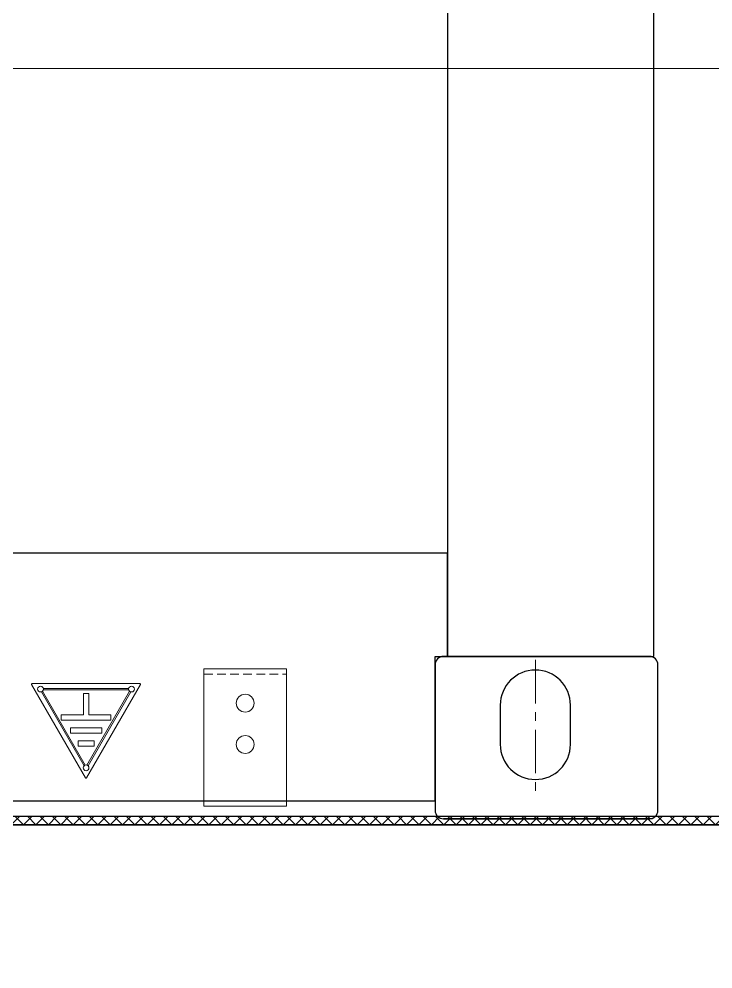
# Model space of a CAD drawing. Header units: millimetres. Extents: x 0 to 87554, y -20854 to 20404.
# Drawn here: x 50469 to 50973, y 15025 to 15716 of the extents above; entities that cross this region are included whole.
import ezdxf

# ---------------------------------------------------------------- set-up
doc = ezdxf.new("R2010")
doc.units = ezdxf.units.MM
doc.linetypes.add('CENTER', pattern=[50.8, 31.75, -6.35, 6.35, -6.35])
doc.linetypes.add('HIDDEN', pattern=[9.525, 6.35, -3.175])
doc.layers.get('0').update_dxf_attribs({"lineweight": 15})
doc.layers.add('02___PRT_ALL_AXES', color=7, linetype='Continuous')
for name, color, linetype, lineweight in [('AM_0', 7, 'Continuous', 30), ('AM_7N', 4, 'CENTER', 15), ('THICK', 7, 'Continuous', 0)]:
    doc.layers.add(name, color=color, linetype=linetype, lineweight=lineweight)

# ---------------------------------------------------------------- blocks, each defined once
blk = doc.blocks.new('y5i76i7676')
at = {"color": 7, "linetype": 'Continuous'}
blk.add_line((951943.81, -65204.58, 19235.73), (952930.81, -65204.58, 19235.73), dxfattribs=at)
at = {"layer": '02___PRT_ALL_AXES', "color": 7, "linetype": 'Continuous'}
blk.add_line((954027.81, -65754.58, 19235.73), (948587.8, -65754.58, 19235.73), dxfattribs=at)
blk = doc.blocks.new('e4tggg')
at = {"color": 87}
for p, q in [((1370.19, -1994.49), (1331.05, -1926.71)), ((1331.49, -1925.96), (1409.76, -1925.96)), ((1410.19, -1926.71), (1371.05, -1994.49)), ((1369.17, -1985.73), (1338.13, -1931.97)), ((1339, -1931.47), (1370.04, -1985.23)), ((1339.59, -1929.46), (1401.65, -1929.46)), ((1401.65, -1930.46), (1339.59, -1930.46)), ((1368.66, -1948.61), (1368.66, -1933.05)), ((1368.66, -1933.05), (1372.58, -1933.05)), ((1371.21, -1985.23), (1402.24, -1931.47)), ((1403.11, -1931.97), (1372.07, -1985.73)), ((1372.58, -1933.05), (1372.58, -1948.61)), ((1352.62, -1952.53), (1352.62, -1948.61)), ((1352.62, -1948.61), (1368.66, -1948.61)), ((1388.62, -1952.53), (1352.62, -1952.53)), ((1372.58, -1948.61), (1388.62, -1948.61)), ((1388.62, -1948.61), (1388.62, -1952.53)), ((1359.25, -1962.05), (1359.25, -1958.13)), ((1359.25, -1958.13), (1381.99, -1958.13)), ((1381.99, -1962.05), (1359.25, -1962.05)), ((1381.99, -1958.13), (1381.99, -1962.05)), ((1364.8, -1971.57), (1364.8, -1967.65)), ((1364.8, -1967.65), (1376.44, -1967.65)), ((1376.44, -1967.65), (1376.44, -1971.57)), ((1376.44, -1971.57), (1364.8, -1971.57))]:
    blk.add_line(p, q, dxfattribs=at)
at = {"color": 87, "lineweight": 13}
blk.add_lwpolyline([(1456.31, -2015.2), (1456.31, -1915.2), (1516.31, -1915.2), (1516.31, -2015.2)], close=True, dxfattribs=at)
at = {"color": 87, "linetype": 'HIDDEN', "lineweight": 13}
blk.add_lwpolyline([(1456.31, -2011.2), (1456.31, -1919.2), (1516.31, -1919.2), (1516.31, -2011.2)], close=True, dxfattribs=at)
at = {"color": 87}
for centre in [(1337.55, -1929.95), (1403.69, -1929.95), (1370.62, -1987.24)]:
    blk.add_circle(centre, 2.1, dxfattribs=at)
at = {"color": 87, "lineweight": 13}
for centre in [(1486.31, -1940.2), (1486.31, -1970.2)]:
    blk.add_circle(centre, 6.5, dxfattribs=at)
at = {"color": 87}
for centre, start, end in [((1331.49, -1926.46), 90, 210), ((1409.76, -1926.46), 330, 90), ((1370.62, -1994.24), 210, 330)]:
    blk.add_arc(centre, 0.5, start, end, dxfattribs=at)
at = {"layer": 'AM_0', "color": 87}
for p, q in [((1633.31, 753.8), (1633.31, -1906.2)), ((1783.31, -1906.2), (1783.31, 753.8)), ((1780.31, -1906.2), (1630.32, -1906.2)), ((1631.31, -1906.2), (1783.31, -1906.2)), ((1624.31, -1912.21), (1624.31, -2018.19)), ((1786.31, -2018.19), (1786.31, -1912.2)), ((1671.7, -1941.62), (1671.7, -1970.15)), ((1722.75, -1970.15), (1722.75, -1941.62)), ((1630.32, -2024.2), (1780.31, -2024.2)), ((1782.31, -2024.2), (1630.32, -2024.2))]:
    blk.add_line(p, q, dxfattribs=at)
for centre, radius, start, end in [((1630.32, -1912.21), 6.01, 90, 180), ((1780.31, -1912.2), 6, 359.9999, 89.99995), ((1697.22, -1941.62), 25.53, 0, 180), ((1697.22, -1970.15), 25.53, 180, 0), ((1630.32, -2018.19), 6.01, 180, 270), ((1780.31, -2018.19), 6.01, 270, 0)]:
    blk.add_arc(centre, radius, start, end, dxfattribs=at)
at = {"layer": 'AM_7N', "color": 87}
blk.add_line((1697.22, -1908.66), (1697.22, -2008.76), dxfattribs=at)
at = {"layer": 'THICK', "color": 87, "lineweight": -3}
for p, q in [((1633.31, -1831.2), (-498.69, -1831.2)), ((1633.31, -1906.2), (1633.31, -1831.2)), ((1624.31, -1906.2), (1633.31, -1906.2)), ((1624.31, -2011.2), (1624.31, -1906.2)), ((-489.69, -2011.2), (1624.31, -2011.2))]:
    blk.add_line(p, q, dxfattribs=at)

msp = doc.modelspace()

# ---------------------------------------------------------------- hatches: boundary and pattern name
at = {"lineweight": 25}
h = msp.add_hatch(dxfattribs=at)
h.set_pattern_fill('ANSI37', color=6, scale=2, style=0)
h.set_pattern_definition([(45, (47715.4595, 15129.5306), (-4.490128, 4.490128), []), (135, (47715.4595, 15129.5306), (-4.490128, -4.490128), [])])
h.paths.add_polyline_path([(47014.46, 15129.531), (52414.46, 15129.531), (52414.46, 15135.567), (47014.46, 15135.567)])

# ---------------------------------------------------------------- linework, layer by layer
at = {"color": 6, "lineweight": 25, "elevation": 19235.731}
msp.add_lwpolyline([(47014.46, 15129.531), (52414.46, 15129.531), (52414.46, 15135.567), (47014.46, 15135.567)], close=True, dxfattribs=at)
at = {"elevation": 19235.731}
msp.add_lwpolyline([(46994.46, 15129.531), (52434.46, 15129.531), (52434.46, 14929.506), (46994.46, 14929.506)], close=True, dxfattribs=at)

# ---------------------------------------------------------------- block references
at = {"lineweight": -3}
msp.add_blockref('e4tggg', (49147.147, 17158.127, 19235.731), dxfattribs=at)
at = {"layer": 'THICK', "lineweight": -3}
msp.add_blockref('y5i76i7676', (-901593.344, 80884.109), dxfattribs=at)

doc.saveas('drawing.dxf')
